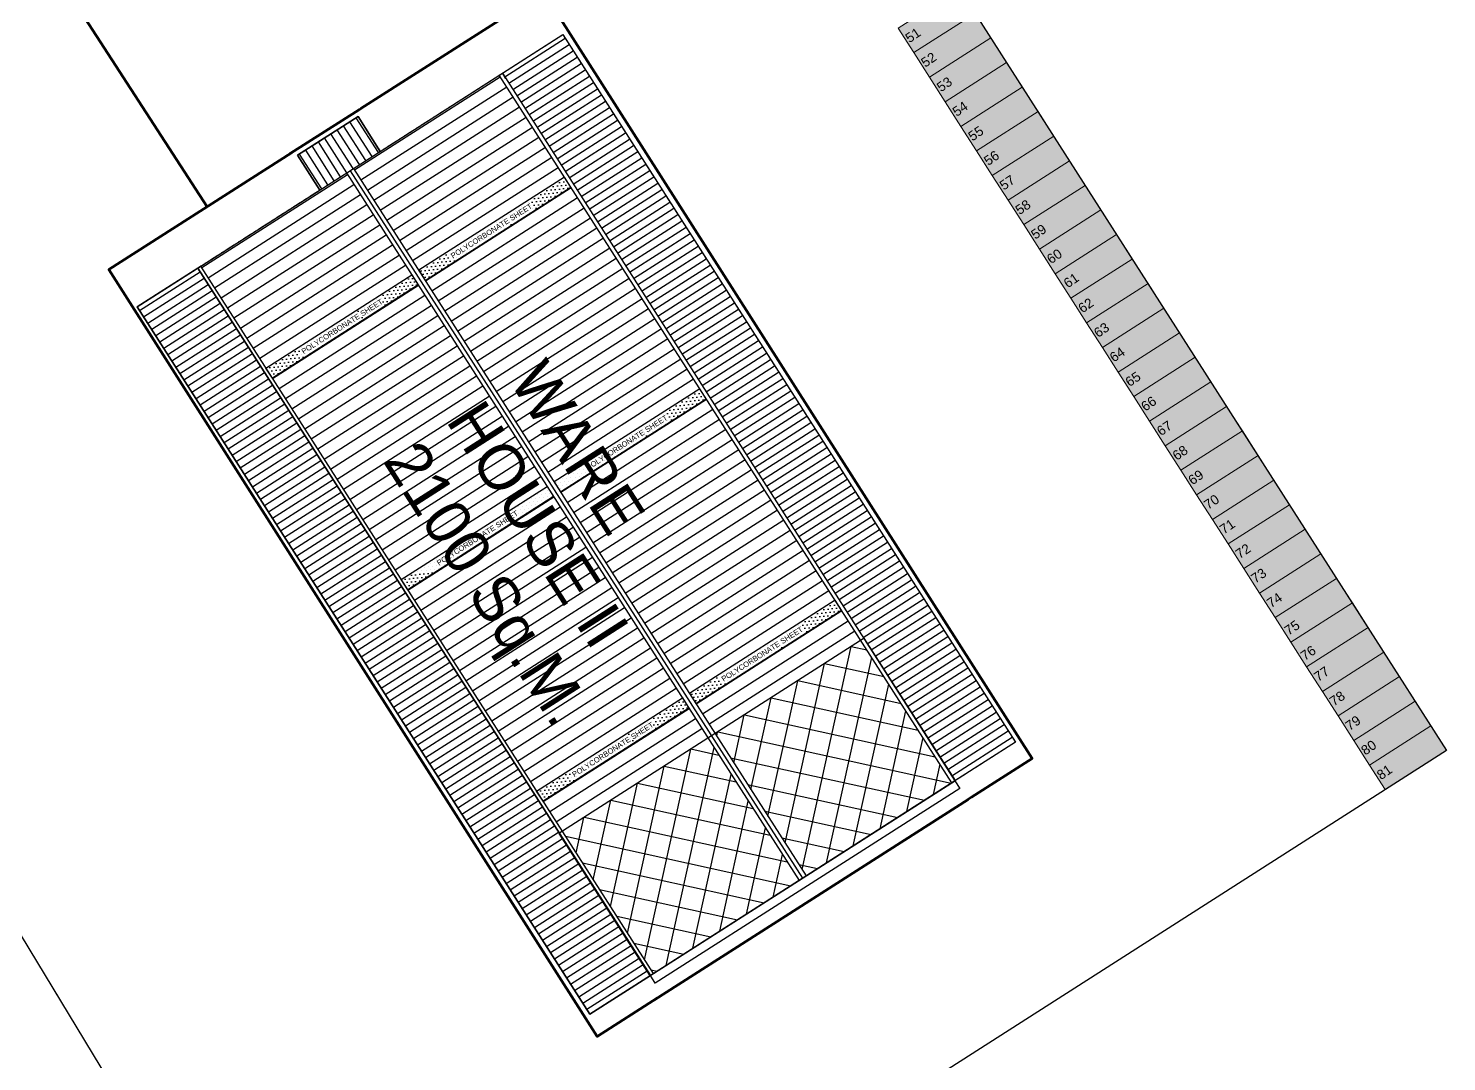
# Model space of a CAD drawing. Header units: inches. Extents: x -1774894 to -657573, y 144736 to 934842.
# Drawn here: x -1078103 to -959535, y 461071 to 547476 of the extents above; entities that cross this region are included whole.
import ezdxf

# ---------------------------------------------------------------- set-up
doc = ezdxf.new("R2010")
doc.units = ezdxf.units.IN
doc.header["$MEASUREMENT"] = 0
doc.linetypes.add('DASHDOT', pattern=[1, 0.5, -0.25, 0, -0.25])
for name, color, linetype in [('A-ANNO-DIMS', 8, 'Continuous'), ('A-ANNO-TEXT', 7, 'Continuous'), ('A-ROOF-OTLN', 1, 'Continuous'), ('AREA', 40, 'DASHDOT'), ('C-ROAD-OTLN', 142, 'Continuous'), ('HATCH', 9, 'Continuous')]:
    doc.layers.add(name, color=color, linetype=linetype)
for name, color, linetype, lineweight in [('Container', 5, 'Continuous', 9), ('grid', 7, 'Continuous', 18), ('P FIRE', 6, 'Continuous', 35), ('POLYCORBONATE SHEET', 8, 'Continuous', 9)]:
    doc.layers.add(name, color=color, linetype=linetype, lineweight=lineweight)
doc.layers.add('PAVED AREA', color=7, linetype='Continuous', true_color=0xf2f2f2)
doc.styles.add('ANNO', font='arial.ttf')
doc.styles.add('ARIAL', font='arial.ttf')
pattern_1 = [(32.60128, (-473698.24, 697504.5), (-336.7435, 526.5252), [])]
pattern_2 = [(302.60128, (-540561.93, 646893.72), (347.44849, 36.74045), [0, -312.5])]
pattern_3 = [(302.60128, (-517932.77, 611511.22), (347.44849, 36.74045), [0, -312.5])]
pattern_4 = [(302.60128, (-529247.35, 629202.47), (347.44849, 36.74045), [0, -312.5])]

msp = doc.modelspace()

# ---------------------------------------------------------------- hatches: boundary and pattern name
at = {"layer": 'grid'}
h = msp.add_hatch(color=256, dxfattribs=at)
h.set_gradient(color1=(216, 159, 116), color2=(211, 148, 100), one_color=1, tint=0.61, name='CYLINDER')
h.paths.add_polyline_path([(-998948.744, 548728.314), (-1000262.529, 550782.52), (-1005398.045, 547498.059), (-1004084.26, 545443.852)])
h = msp.add_hatch(color=256, dxfattribs=at)
h.set_gradient(color1=(216, 159, 116), color2=(211, 148, 100), one_color=1, tint=0.61, name='CYLINDER')
h.paths.add_polyline_path([(-997634.959, 546674.107), (-998948.744, 548728.314), (-1004084.26, 545443.852), (-1002770.476, 543389.646)])
h = msp.add_hatch(color=256, dxfattribs=at)
h.set_gradient(color1=(216, 159, 116), color2=(211, 148, 100), one_color=1, tint=0.61, name='CYLINDER')
h.paths.add_polyline_path([(-996321.175, 544619.901), (-997634.959, 546674.107), (-1002770.476, 543389.646), (-1001456.691, 541335.439)])
h = msp.add_hatch(color=256, dxfattribs=at)
h.set_gradient(color1=(216, 159, 116), color2=(211, 148, 100), one_color=1, tint=0.61, name='CYLINDER')
h.paths.add_polyline_path([(-995007.39, 542565.694), (-996321.175, 544619.901), (-1001456.691, 541335.439), (-1000142.907, 539281.233)])
h = msp.add_hatch(color=256, dxfattribs=at)
h.set_gradient(color1=(216, 159, 116), color2=(211, 148, 100), one_color=1, tint=0.61, name='CYLINDER')
h.paths.add_polyline_path([(-993693.606, 540511.488), (-995007.39, 542565.694), (-1000142.907, 539281.233), (-998829.122, 537227.026)])
h = msp.add_hatch(color=256, dxfattribs=at)
h.set_gradient(color1=(216, 159, 116), color2=(211, 148, 100), one_color=1, tint=0.61, name='CYLINDER')
h.paths.add_polyline_path([(-992379.821, 538457.281), (-993693.606, 540511.488), (-998829.122, 537227.026), (-997515.337, 535172.82)])
h = msp.add_hatch(color=256, dxfattribs=at)
h.set_gradient(color1=(216, 159, 116), color2=(211, 148, 100), one_color=1, tint=0.61, name='CYLINDER')
h.paths.add_polyline_path([(-991066.036, 536403.074), (-992379.821, 538457.281), (-997515.337, 535172.82), (-996201.553, 533118.613)])
h = msp.add_hatch(color=256, dxfattribs=at)
h.set_gradient(color1=(216, 159, 116), color2=(211, 148, 100), one_color=1, tint=0.61, name='CYLINDER')
h.paths.add_polyline_path([(-989752.252, 534348.868), (-991066.036, 536403.074), (-996201.553, 533118.613), (-994887.768, 531064.406)])
h = msp.add_hatch(color=256, dxfattribs=at)
h.set_gradient(color1=(216, 159, 116), color2=(211, 148, 100), one_color=1, tint=0.61, name='CYLINDER')
h.paths.add_polyline_path([(-988438.467, 532294.661), (-989752.252, 534348.868), (-994887.768, 531064.406), (-993573.984, 529010.2)])
h = msp.add_hatch(color=256, dxfattribs=at)
h.set_gradient(color1=(216, 159, 116), color2=(211, 148, 100), one_color=1, tint=0.61, name='CYLINDER')
h.paths.add_polyline_path([(-987124.683, 530240.455), (-988438.467, 532294.661), (-993573.984, 529010.2), (-992260.199, 526955.993)])
h = msp.add_hatch(color=256, dxfattribs=at)
h.set_gradient(color1=(216, 159, 116), color2=(211, 148, 100), one_color=1, tint=0.61, name='CYLINDER')
h.paths.add_polyline_path([(-985810.898, 528186.248), (-987124.683, 530240.455), (-992260.199, 526955.993), (-990946.414, 524901.787)])
h = msp.add_hatch(color=256, dxfattribs=at)
h.set_gradient(color1=(216, 159, 116), color2=(211, 148, 100), one_color=1, tint=0.61, name='CYLINDER')
h.paths.add_polyline_path([(-984497.113, 526132.042), (-985810.898, 528186.248), (-990946.414, 524901.787), (-989632.63, 522847.58)])
h = msp.add_hatch(color=256, dxfattribs=at)
h.set_gradient(color1=(216, 159, 116), color2=(211, 148, 100), one_color=1, tint=0.61, name='CYLINDER')
h.paths.add_polyline_path([(-983183.329, 524077.835), (-984497.113, 526132.042), (-989632.63, 522847.58), (-988318.845, 520793.374)])
h = msp.add_hatch(color=256, dxfattribs=at)
h.set_gradient(color1=(216, 159, 116), color2=(211, 148, 100), one_color=1, tint=0.61, name='CYLINDER')
h.paths.add_polyline_path([(-981869.544, 522023.629), (-983183.329, 524077.835), (-988318.845, 520793.374), (-987005.061, 518739.167)])
h = msp.add_hatch(color=256, dxfattribs=at)
h.set_gradient(color1=(216, 159, 116), color2=(211, 148, 100), one_color=1, tint=0.61, name='CYLINDER')
h.paths.add_polyline_path([(-980555.76, 519969.422), (-981869.544, 522023.629), (-987005.061, 518739.167), (-985691.276, 516684.961)])
h = msp.add_hatch(color=256, dxfattribs=at)
h.set_gradient(color1=(216, 159, 116), color2=(211, 148, 100), one_color=1, tint=0.61, name='CYLINDER')
h.paths.add_polyline_path([(-979241.975, 517915.215), (-980555.76, 519969.422), (-985691.276, 516684.961), (-984377.491, 514630.754)])
h = msp.add_hatch(color=256, dxfattribs=at)
h.set_gradient(color1=(216, 159, 116), color2=(211, 148, 100), one_color=1, tint=0.61, name='CYLINDER')
h.paths.add_polyline_path([(-977928.19, 515861.009), (-979241.975, 517915.215), (-984377.491, 514630.754), (-983063.707, 512576.547)])
h = msp.add_hatch(color=256, dxfattribs=at)
h.set_gradient(color1=(216, 159, 116), color2=(211, 148, 100), one_color=1, tint=0.61, name='CYLINDER')
h.paths.add_polyline_path([(-976614.406, 513806.802), (-977928.19, 515861.009), (-983063.707, 512576.547), (-981749.922, 510522.341)])
h = msp.add_hatch(color=256, dxfattribs=at)
h.set_gradient(color1=(216, 159, 116), color2=(211, 148, 100), one_color=1, tint=0.61, name='CYLINDER')
h.paths.add_polyline_path([(-975300.621, 511752.596), (-976614.406, 513806.802), (-981749.922, 510522.341), (-980436.138, 508468.134)])
h = msp.add_hatch(color=256, dxfattribs=at)
h.set_gradient(color1=(216, 159, 116), color2=(211, 148, 100), one_color=1, tint=0.61, name='CYLINDER')
h.paths.add_polyline_path([(-973986.837, 509698.389), (-975300.621, 511752.596), (-980436.138, 508468.134), (-979122.353, 506413.928)])
h = msp.add_hatch(color=256, dxfattribs=at)
h.set_gradient(color1=(216, 159, 116), color2=(211, 148, 100), one_color=1, tint=0.61, name='CYLINDER')
h.paths.add_polyline_path([(-972673.052, 507644.183), (-973986.837, 509698.389), (-979122.353, 506413.928), (-977808.568, 504359.721)])
h = msp.add_hatch(color=256, dxfattribs=at)
h.set_gradient(color1=(216, 159, 116), color2=(211, 148, 100), one_color=1, tint=0.61, name='CYLINDER')
h.paths.add_polyline_path([(-971359.267, 505589.976), (-972673.052, 507644.183), (-977808.568, 504359.721), (-976494.784, 502305.515)])
h = msp.add_hatch(color=256, dxfattribs=at)
h.set_gradient(color1=(216, 159, 116), color2=(211, 148, 100), one_color=1, tint=0.61, name='CYLINDER')
h.paths.add_polyline_path([(-970045.483, 503535.77), (-971359.267, 505589.976), (-976494.784, 502305.515), (-975180.999, 500251.308)])
h = msp.add_hatch(color=256, dxfattribs=at)
h.set_gradient(color1=(216, 159, 116), color2=(211, 148, 100), one_color=1, tint=0.61, name='CYLINDER')
h.paths.add_polyline_path([(-968731.698, 501481.563), (-970045.483, 503535.77), (-975180.999, 500251.308), (-973867.215, 498197.101)])
h = msp.add_hatch(color=256, dxfattribs=at)
h.set_gradient(color1=(216, 159, 116), color2=(211, 148, 100), one_color=1, tint=0.61, name='CYLINDER')
h.paths.add_polyline_path([(-967417.914, 499427.356), (-968731.698, 501481.563), (-973867.215, 498197.101), (-972553.43, 496142.895)])
h = msp.add_hatch(color=256, dxfattribs=at)
h.set_gradient(color1=(216, 159, 116), color2=(211, 148, 100), one_color=1, tint=0.61, name='CYLINDER')
h.paths.add_polyline_path([(-966104.129, 497373.15), (-967417.914, 499427.356), (-972553.43, 496142.895), (-971239.645, 494088.688)])
h = msp.add_hatch(color=256, dxfattribs=at)
h.set_gradient(color1=(216, 159, 116), color2=(211, 148, 100), one_color=1, tint=0.61, name='CYLINDER')
h.paths.add_polyline_path([(-964790.344, 495318.943), (-966104.129, 497373.15), (-971239.645, 494088.688), (-969925.861, 492034.482)])
h = msp.add_hatch(color=256, dxfattribs=at)
h.set_gradient(color1=(216, 159, 116), color2=(211, 148, 100), one_color=1, tint=0.61, name='CYLINDER')
h.paths.add_polyline_path([(-963476.56, 493264.737), (-964790.344, 495318.943), (-969925.861, 492034.482), (-968612.076, 489980.275)])
h = msp.add_hatch(color=256, dxfattribs=at)
h.set_gradient(color1=(216, 159, 116), color2=(211, 148, 100), one_color=1, tint=0.61, name='CYLINDER')
h.paths.add_polyline_path([(-962162.775, 491210.53), (-963476.56, 493264.737), (-968612.076, 489980.275), (-967298.292, 487926.069)])
h = msp.add_hatch(color=256, dxfattribs=at)
h.set_gradient(color1=(216, 159, 116), color2=(211, 148, 100), one_color=1, tint=0.61, name='CYLINDER')
h.paths.add_polyline_path([(-960848.991, 489156.324), (-962162.775, 491210.53), (-967298.292, 487926.069), (-965984.507, 485871.862)])
h = msp.add_hatch(color=256, dxfattribs=at)
h.set_gradient(color1=(216, 159, 116), color2=(211, 148, 100), one_color=1, tint=0.61, name='CYLINDER')
h.paths.add_polyline_path([(-959535.206, 487102.117), (-960848.991, 489156.324), (-965984.507, 485871.862), (-964670.722, 483817.656)])
at = {"layer": 'HATCH', "lineweight": -3}
h = msp.add_hatch(dxfattribs=at)
h.set_pattern_fill('ANSI31', color=256, scale=5000, angle=-12.39871927, style=0)
h.set_pattern_definition(pattern_1)
h.paths.add_polyline_path([(-995584.209, 487787.236), (-1033423.404, 546951.822), (-1038478.046, 543719.084), (-1000638.851, 484554.498)])
h = msp.add_hatch(dxfattribs=at)
h.set_pattern_fill('_USER', color=256, scale=1000, angle=32.60128073, style=0, pattern_type=0)
h.set_pattern_definition([(32.60128, (-609665.8, 922251.2), (-538.7896, 842.4404), [])])
h.paths.add_polyline_path([(-1021281.366, 488127.484), (-1022888.575, 490640.483), (-1035074.475, 482846.891), (-1033467.266, 480333.892)])
h.paths.add_polyline_path([(-1008505.758, 496298.228), (-1010112.967, 498811.228), (-1022298.867, 491017.636), (-1020691.658, 488504.636)])
h.paths.add_polyline_path([(-1010651.757, 499653.668), (-1021427.549, 516502.475), (-1033613.449, 508708.883), (-1022837.657, 491860.076)])
h.paths.add_polyline_path([(-1023427.365, 491482.924), (-1034203.157, 508331.731), (-1046389.057, 500538.139), (-1035613.265, 483689.332)])
h.paths.add_polyline_path([(-1034741.947, 509174.171), (-1045517.739, 526022.978), (-1057703.639, 518229.386), (-1046927.847, 501380.579)])
h.paths.add_polyline_path([(-1021966.339, 517344.916), (-1032742.131, 534193.723), (-1044928.031, 526400.131), (-1034152.239, 509551.324)])
h.paths.add_polyline_path([(-1033280.921, 535036.163), (-1038730.778, 543557.447), (-1050916.678, 535763.855), (-1045466.821, 527242.571)])
h.paths.add_polyline_path([(-1046056.529, 526865.418), (-1051506.386, 535386.703), (-1063692.285, 527593.111), (-1058242.429, 519071.827)])
h = msp.add_hatch(dxfattribs=at)
h.set_pattern_fill('ANSI31', color=256, scale=5000, angle=77.60128073, style=0)
h.set_pattern_definition([(122.60128, (-609665.8, 922251.2), (-526.5252, -336.7435), [])])
h.paths.add_polyline_path([(-1050543.073, 540098.127), (-1055597.715, 536865.389), (-1053738.853, 533958.91), (-1048684.211, 537191.648)])
h.paths.add_polyline_path([(-1048326.173, 537420.633), (-1050185.036, 540327.112), (-1050543.073, 540098.127), (-1048684.211, 537191.648)])
h.paths.add_polyline_path([(-1055955.752, 536636.404), (-1054096.89, 533729.925), (-1053738.853, 533958.91), (-1055597.715, 536865.389)])
h = msp.add_hatch(dxfattribs=at)
h.set_pattern_fill('ANSI31', color=256, scale=5000, angle=-12.39871927, style=0)
h.set_pattern_definition(pattern_1)
h.paths.add_polyline_path([(-1026105.823, 468266.888), (-1063945.018, 527431.474), (-1068999.66, 524198.736), (-1031160.465, 465034.15)])
at = {"layer": 'HATCH', "linetype": 'Continuous'}
h = msp.add_hatch(dxfattribs=at)
h.set_pattern_fill('ANSI37', color=256, scale=15000, angle=-147.39871927, style=0)
h.set_pattern_definition([(347.6013, (-1288948.1, 315372), (402.588, 1831.27), []), (77.6013, (-1288948.1, 315372), (-1831.27, 402.588), [])])
h.paths.add_polyline_path([(-1000891.583, 484392.861), (-1008505.758, 496298.228), (-1020691.658, 488504.636), (-1013077.483, 476599.269)])
h.paths.add_polyline_path([(-1013667.191, 476222.117), (-1021281.366, 488127.484), (-1033467.266, 480333.892), (-1025853.091, 468428.525)])
at = {"layer": 'POLYCORBONATE SHEET', "lineweight": -3}
h = msp.add_hatch(dxfattribs=at)
h.set_pattern_fill('DOTS', color=256, scale=5000, angle=-57.39871927, style=0)
h.set_pattern_definition(pattern_2)
h.paths.add_polyline_path([(-1042695.564, 527827.923), (-1043234.354, 528670.364), (-1045466.821, 527242.571), (-1044928.031, 526400.131)])
h.paths.add_polyline_path([(-1037640.922, 531060.661), (-1038179.712, 531903.101), (-1043234.354, 528670.364), (-1042695.564, 527827.923)])
h.paths.add_polyline_path([(-1032742.131, 534193.723), (-1033280.921, 535036.163), (-1038179.712, 531903.101), (-1037640.922, 531060.661)])
h.paths.add_polyline_path([(-1043002.929, 528626.285), (-1036184.593, 532987.008), (-1035812.475, 532405.172), (-1042630.812, 528044.45)], flags=9)
h = msp.add_hatch(dxfattribs=at)
h.set_pattern_fill('DOTS', color=256, scale=5000, angle=-57.39871927, style=0)
h.set_pattern_definition(pattern_2)
h.paths.add_polyline_path([(-1045517.739, 526022.978), (-1046056.529, 526865.418), (-1048288.996, 525437.626), (-1047750.206, 524595.186)])
h.paths.add_polyline_path([(-1047750.206, 524595.186), (-1048288.996, 525437.626), (-1053343.638, 522204.888), (-1052804.848, 521362.448)])
h.paths.add_polyline_path([(-1052804.848, 521362.448), (-1053343.638, 522204.888), (-1058242.429, 519071.827), (-1057703.639, 518229.386)])
h.paths.add_polyline_path([(-1055490.504, 520639.755), (-1048672.167, 525000.478), (-1048300.05, 524418.642), (-1055118.386, 520057.919)], flags=9)
h = msp.add_hatch(dxfattribs=at)
h.set_pattern_fill('DOTS', color=256, scale=5000, angle=-57.39871927, style=0)
h.set_pattern_definition(pattern_4)
h.paths.add_polyline_path([(-1031380.982, 510136.676), (-1031919.772, 510979.116), (-1034152.239, 509551.324), (-1033613.449, 508708.883)])
h.paths.add_polyline_path([(-1026326.34, 513369.414), (-1026865.13, 514211.854), (-1031919.772, 510979.116), (-1031380.982, 510136.676)])
h.paths.add_polyline_path([(-1021427.549, 516502.475), (-1021966.339, 517344.916), (-1026865.13, 514211.854), (-1026326.34, 513369.414)])
h.paths.add_polyline_path([(-1031688.348, 510935.038), (-1024870.011, 515295.76), (-1024497.893, 514713.925), (-1031316.23, 510353.202)], flags=9)
h = msp.add_hatch(dxfattribs=at)
h.set_pattern_fill('DOTS', color=256, scale=5000, angle=-57.39871927, style=0)
h.set_pattern_definition(pattern_4)
h.paths.add_polyline_path([(-1034203.157, 508331.731), (-1034741.947, 509174.171), (-1036974.414, 507746.378), (-1036435.624, 506903.938)])
h.paths.add_polyline_path([(-1036435.624, 506903.938), (-1036974.414, 507746.378), (-1042029.056, 504513.641), (-1041490.266, 503671.2)])
h.paths.add_polyline_path([(-1041490.266, 503671.2), (-1042029.056, 504513.641), (-1046927.847, 501380.579), (-1046389.057, 500538.139)])
h.paths.add_polyline_path([(-1044175.922, 502948.507), (-1037357.585, 507309.23), (-1036985.468, 506727.395), (-1043803.804, 502366.672)], flags=9)
h = msp.add_hatch(dxfattribs=at)
h.set_pattern_fill('DOTS', color=256, scale=5000, angle=-57.39871927, style=0)
h.set_pattern_definition(pattern_3)
h.paths.add_polyline_path([(-1020066.4, 492445.428), (-1020605.19, 493287.869), (-1022837.657, 491860.076), (-1022298.867, 491017.636)])
h.paths.add_polyline_path([(-1015011.758, 495678.166), (-1015550.548, 496520.606), (-1020605.19, 493287.869), (-1020066.4, 492445.428)])
h.paths.add_polyline_path([(-1010112.967, 498811.228), (-1010651.757, 499653.668), (-1015550.548, 496520.606), (-1015011.758, 495678.166)])
h.paths.add_polyline_path([(-1020373.766, 493243.79), (-1013555.429, 497604.513), (-1013183.312, 497022.677), (-1020001.648, 492661.955)], flags=9)
h = msp.add_hatch(dxfattribs=at)
h.set_pattern_fill('DOTS', color=256, scale=5000, angle=-57.39871927, style=0)
h.set_pattern_definition(pattern_3)
h.paths.add_polyline_path([(-1022888.575, 490640.483), (-1023427.365, 491482.924), (-1025659.832, 490055.131), (-1025121.042, 489212.691)])
h.paths.add_polyline_path([(-1025121.042, 489212.691), (-1025659.832, 490055.131), (-1030714.474, 486822.393), (-1030175.684, 485979.953)])
h.paths.add_polyline_path([(-1030175.684, 485979.953), (-1030714.474, 486822.393), (-1035613.265, 483689.332), (-1035074.475, 482846.891)])
h.paths.add_polyline_path([(-1032861.34, 485257.26), (-1026043.003, 489617.983), (-1025670.886, 489036.147), (-1032489.222, 484675.424)], flags=9)

# ---------------------------------------------------------------- linework, layer by layer
for p, q in [((-1032935.236, 601868.894), (-959535.206, 487102.117)), ((-959535.206, 487102.117), (-1020481.291, 448123.55))]:
    msp.add_line(p, q)
at = {"layer": 'A-ANNO-DIMS', "lineweight": -3}
msp.add_lwpolyline([(-1033753.695, 480150.703), (-1026139.52, 468245.336), (-1000605.153, 484576.05), (-1008219.328, 496481.417)], close=True, dxfattribs=at)
at = {"layer": 'A-ROOF-OTLN', "lineweight": -3}
for p, q in [((-1051506.386, 535386.703), (-1013667.191, 476222.117)), ((-1051211.532, 535575.279), (-1013372.337, 476410.693)), ((-1050916.678, 535763.855), (-1013077.483, 476599.269))]:
    msp.add_line(p, q, dxfattribs=at)
for points in [[(-1038478.046, 543719.084), (-1033423.404, 546951.822), (-995584.209, 487787.236), (-1000638.851, 484554.498)], [(-1048684.211, 537191.648), (-1050543.073, 540098.127), (-1055597.715, 536865.389), (-1053738.853, 533958.91)], [(-1063945.018, 527431.474), (-1068999.66, 524198.736), (-1031160.465, 465034.15), (-1026105.823, 468266.888)]]:
    msp.add_lwpolyline(points, dxfattribs=at)
for points in [[(-1026105.823, 468266.888), (-1063945.018, 527431.474), (-1038478.046, 543719.084), (-1000638.851, 484554.498)], [(-1038478.046, 543719.084), (-1000638.851, 484554.498), (-1000891.583, 484392.861), (-1038730.778, 543557.447)], [(-1038478.046, 543719.084), (-1038200.766, 543285.535), (-1038200.766, 543285.535), (-1038478.046, 543719.084)], [(-1063945.018, 527431.474), (-1026105.823, 468266.888), (-1025853.091, 468428.525), (-1063692.285, 527593.111)]]:
    msp.add_lwpolyline(points, close=True, dxfattribs=at)
at = {"layer": 'AREA', "lineweight": -3}
msp.add_lwpolyline([(-1068999.66, 524198.736), (-1053738.853, 533958.91), (-1055597.715, 536865.389), (-1050543.073, 540098.127), (-1048684.211, 537191.648), (-1033423.404, 546951.822), (-995584.209, 487787.236), (-1031160.465, 465034.15)], close=True, dxfattribs=at)
at = {"layer": 'C-ROAD-OTLN', "linetype": 'Continuous'}
msp.add_line((-1060601.13, 441764.46), (-1102837.271, 511397.311), dxfattribs=at)
at = {"layer": 'Container'}
for points in [[(-1004084.26, 545443.852), (-998948.744, 548728.314), (-1000262.529, 550782.52), (-1005398.045, 547498.059)], [(-1002770.476, 543389.646), (-997634.959, 546674.107), (-998948.744, 548728.314), (-1004084.26, 545443.852)], [(-1001456.691, 541335.439), (-996321.175, 544619.901), (-997634.959, 546674.107), (-1002770.476, 543389.646)], [(-1000142.907, 539281.233), (-995007.39, 542565.694), (-996321.175, 544619.901), (-1001456.691, 541335.439)], [(-998829.122, 537227.026), (-993693.606, 540511.488), (-995007.39, 542565.694), (-1000142.907, 539281.233)], [(-997515.337, 535172.82), (-992379.821, 538457.281), (-993693.606, 540511.488), (-998829.122, 537227.026)], [(-996201.553, 533118.613), (-991066.036, 536403.074), (-992379.821, 538457.281), (-997515.337, 535172.82)], [(-994887.768, 531064.406), (-989752.252, 534348.868), (-991066.036, 536403.074), (-996201.553, 533118.613)], [(-993573.984, 529010.2), (-988438.467, 532294.661), (-989752.252, 534348.868), (-994887.768, 531064.406)], [(-992260.199, 526955.993), (-987124.683, 530240.455), (-988438.467, 532294.661), (-993573.984, 529010.2)], [(-990946.414, 524901.787), (-985810.898, 528186.248), (-987124.683, 530240.455), (-992260.199, 526955.993)], [(-989632.63, 522847.58), (-984497.113, 526132.042), (-985810.898, 528186.248), (-990946.414, 524901.787)], [(-988318.845, 520793.374), (-983183.329, 524077.835), (-984497.113, 526132.042), (-989632.63, 522847.58)], [(-987005.061, 518739.167), (-981869.544, 522023.629), (-983183.329, 524077.835), (-988318.845, 520793.374)], [(-985691.276, 516684.961), (-980555.76, 519969.422), (-981869.544, 522023.629), (-987005.061, 518739.167)], [(-984377.491, 514630.754), (-979241.975, 517915.215), (-980555.76, 519969.422), (-985691.276, 516684.961)], [(-983063.707, 512576.547), (-977928.19, 515861.009), (-979241.975, 517915.215), (-984377.491, 514630.754)], [(-981749.922, 510522.341), (-976614.406, 513806.802), (-977928.19, 515861.009), (-983063.707, 512576.547)], [(-980436.138, 508468.134), (-975300.621, 511752.596), (-976614.406, 513806.802), (-981749.922, 510522.341)], [(-979122.353, 506413.928), (-973986.837, 509698.389), (-975300.621, 511752.596), (-980436.138, 508468.134)], [(-977808.568, 504359.721), (-972673.052, 507644.183), (-973986.837, 509698.389), (-979122.353, 506413.928)], [(-976494.784, 502305.515), (-971359.267, 505589.976), (-972673.052, 507644.183), (-977808.568, 504359.721)], [(-975180.999, 500251.308), (-970045.483, 503535.77), (-971359.267, 505589.976), (-976494.784, 502305.515)], [(-973867.215, 498197.101), (-968731.698, 501481.563), (-970045.483, 503535.77), (-975180.999, 500251.308)], [(-972553.43, 496142.895), (-967417.914, 499427.356), (-968731.698, 501481.563), (-973867.215, 498197.101)], [(-971239.645, 494088.688), (-966104.129, 497373.15), (-967417.914, 499427.356), (-972553.43, 496142.895)], [(-969925.861, 492034.482), (-964790.344, 495318.943), (-966104.129, 497373.15), (-971239.645, 494088.688)], [(-968612.076, 489980.275), (-963476.56, 493264.737), (-964790.344, 495318.943), (-969925.861, 492034.482)], [(-967298.292, 487926.069), (-962162.775, 491210.53), (-963476.56, 493264.737), (-968612.076, 489980.275)], [(-965984.507, 485871.862), (-960848.991, 489156.324), (-962162.775, 491210.53), (-967298.292, 487926.069)], [(-964670.722, 483817.656), (-959535.206, 487102.117), (-960848.991, 489156.324), (-965984.507, 485871.862)]]:
    msp.add_lwpolyline(points, close=True, dxfattribs=at)
at = {"layer": 'HATCH', "lineweight": 9, "ltscale": 5}
msp.add_lwpolyline([(-1000638.851, 484554.498), (-1000234.759, 483922.668), (-1025701.731, 467635.058), (-1026105.823, 468266.888)], dxfattribs=at)
at = {"layer": 'P FIRE', "lineweight": 60}
msp.add_line((-1086364.8, 568422.086), (-1063158.295, 532551.115), dxfattribs=at)
msp.add_lwpolyline([(-1056204.135, 536998.705), (-1050409.757, 540704.546), (-1050309.664, 540768.562), (-1035048.857, 550528.736), (-994191.682, 486424.778), (-999246.324, 483192.041), (-999547.017, 482999.73), (-1025753.724, 466239.016), (-1025496.021, 466403.832), (-1030550.664, 463171.094), (-1071366.506, 527301.486), (-1056105.699, 537061.66)], close=True, dxfattribs=at)
at = {"layer": 'PAVED AREA', "lineweight": 30}
msp.add_lwpolyline([(-1055597.715, 536865.389), (-1050543.073, 540098.127), (-1048684.211, 537191.648), (-1033423.404, 546951.822), (-995584.209, 487787.236), (-1000638.851, 484554.498), (-1000234.759, 483922.668), (-1025701.731, 467635.058), (-1026105.823, 468266.888), (-1031160.465, 465034.15), (-1068999.66, 524198.736), (-1053738.853, 533958.91), (-1055597.715, 536865.389)], close=True, dxfattribs=at)
at = {"layer": 'POLYCORBONATE SHEET', "lineweight": -3}
for points in [[(-1045466.821, 527242.571), (-1044928.031, 526400.131), (-1032742.131, 534193.723), (-1033280.921, 535036.163)], [(-1046056.529, 526865.418), (-1045517.739, 526022.978), (-1057703.639, 518229.386), (-1058242.429, 519071.827)], [(-1034152.239, 509551.324), (-1033613.449, 508708.883), (-1021427.549, 516502.475), (-1021966.339, 517344.916)], [(-1034741.947, 509174.171), (-1034203.157, 508331.731), (-1046389.057, 500538.139), (-1046927.847, 501380.579)], [(-1022837.657, 491860.076), (-1022298.867, 491017.636), (-1010112.967, 498811.228), (-1010651.757, 499653.668)], [(-1023427.365, 491482.924), (-1022888.575, 490640.483), (-1035074.475, 482846.891), (-1035613.265, 483689.332)]]:
    msp.add_lwpolyline(points, close=True, dxfattribs=at)

# ---------------------------------------------------------------- texts
at = {"layer": 'A-ANNO-TEXT', "char_height": 800, "attachment_point": 5, "rotation": 34.46523576, "style": 'ARIAL'}
for s, insert in [('{\\C7;51}', (-1004147.594, 546904.578)), ('{\\C7;52}', (-1002833.81, 544850.372)), ('{\\C7;53}', (-1001520.025, 542796.165)), ('{\\C7;54}', (-1000206.24, 540741.959)), ('{\\C7;55}', (-998892.456, 538687.752)), ('{\\C7;56}', (-997578.671, 536633.546)), ('{\\C7;57}', (-996264.887, 534579.339)), ('{\\C7;58}', (-994951.102, 532525.132)), ('{\\C7;59}', (-993637.317, 530470.926)), ('{\\C7;60}', (-992323.533, 528416.719)), ('{\\C7;61}', (-990916.297, 526399.868)), ('{\\C7;62}', (-989695.964, 524308.306)), ('{\\C7;63}', (-988382.179, 522254.1)), ('{\\C7;64}', (-987068.394, 520199.893)), ('{\\C7;65}', (-985754.61, 518145.687)), ('{\\C7;66}', (-984440.825, 516091.48)), ('{\\C7;67}', (-983127.041, 514037.273)), ('{\\C7;68}', (-981813.256, 511983.067)), ('{\\C7;69}', (-980499.471, 509928.86)), ('{\\C7;70}', (-979185.687, 507874.654)), ('{\\C7;71}', (-977871.902, 505820.447)), ('{\\C7;72}', (-976558.118, 503766.241)), ('{\\C7;73}', (-975244.333, 501712.034)), ('{\\C7;74}', (-973930.548, 499657.828)), ('{\\C7;75}', (-972459.893, 497358.341)), ('{\\C7;76}', (-971105.811, 495241.127)), ('{\\C7;77}', (-969989.195, 493495.208)), ('{\\C7;78}', (-968675.41, 491441.001)), ('{\\C7;79}', (-967361.625, 489386.795)), ('{\\C7;80}', (-966047.841, 487332.588)), ('{\\C7;81}', (-964734.056, 485278.382))]:
    msp.add_mtext(s, dxfattribs=dict(at, insert=insert))
at = {"layer": 'A-ANNO-TEXT', "color": 7, "linetype": 'Continuous', "insert": (-1045328.581, 536480.968), "char_height": 3750, "width": 97671.13263, "attachment_point": 1, "rotation": 302.60128073, "style": 'ANNO'}
msp.add_mtext('\\pxi5.196;WARE \\PHOUSE II\\P2100 Sq.M. ', dxfattribs=at)
at = {"layer": 'POLYCORBONATE SHEET', "lineweight": -3, "char_height": 450, "width": 8261.98158, "attachment_point": 1, "rotation": 32.60128073, "style": 'ANNO'}
for s, insert in [('POLYCORBONATE SHEET', (-1042847.541, 528592.124)), ('POLYCORBONATE SHEET\\P', (-1055335.115, 520605.594)), ('POLYCORBONATE SHEET', (-1031532.959, 510900.877)), ('POLYCORBONATE SHEET\\P', (-1044020.533, 502914.347)), ('POLYCORBONATE SHEET', (-1020218.377, 493209.63)), ('POLYCORBONATE SHEET\\P', (-1032705.951, 485223.099))]:
    msp.add_mtext(s, dxfattribs=dict(at, insert=insert))

doc.saveas('drawing.dxf')
